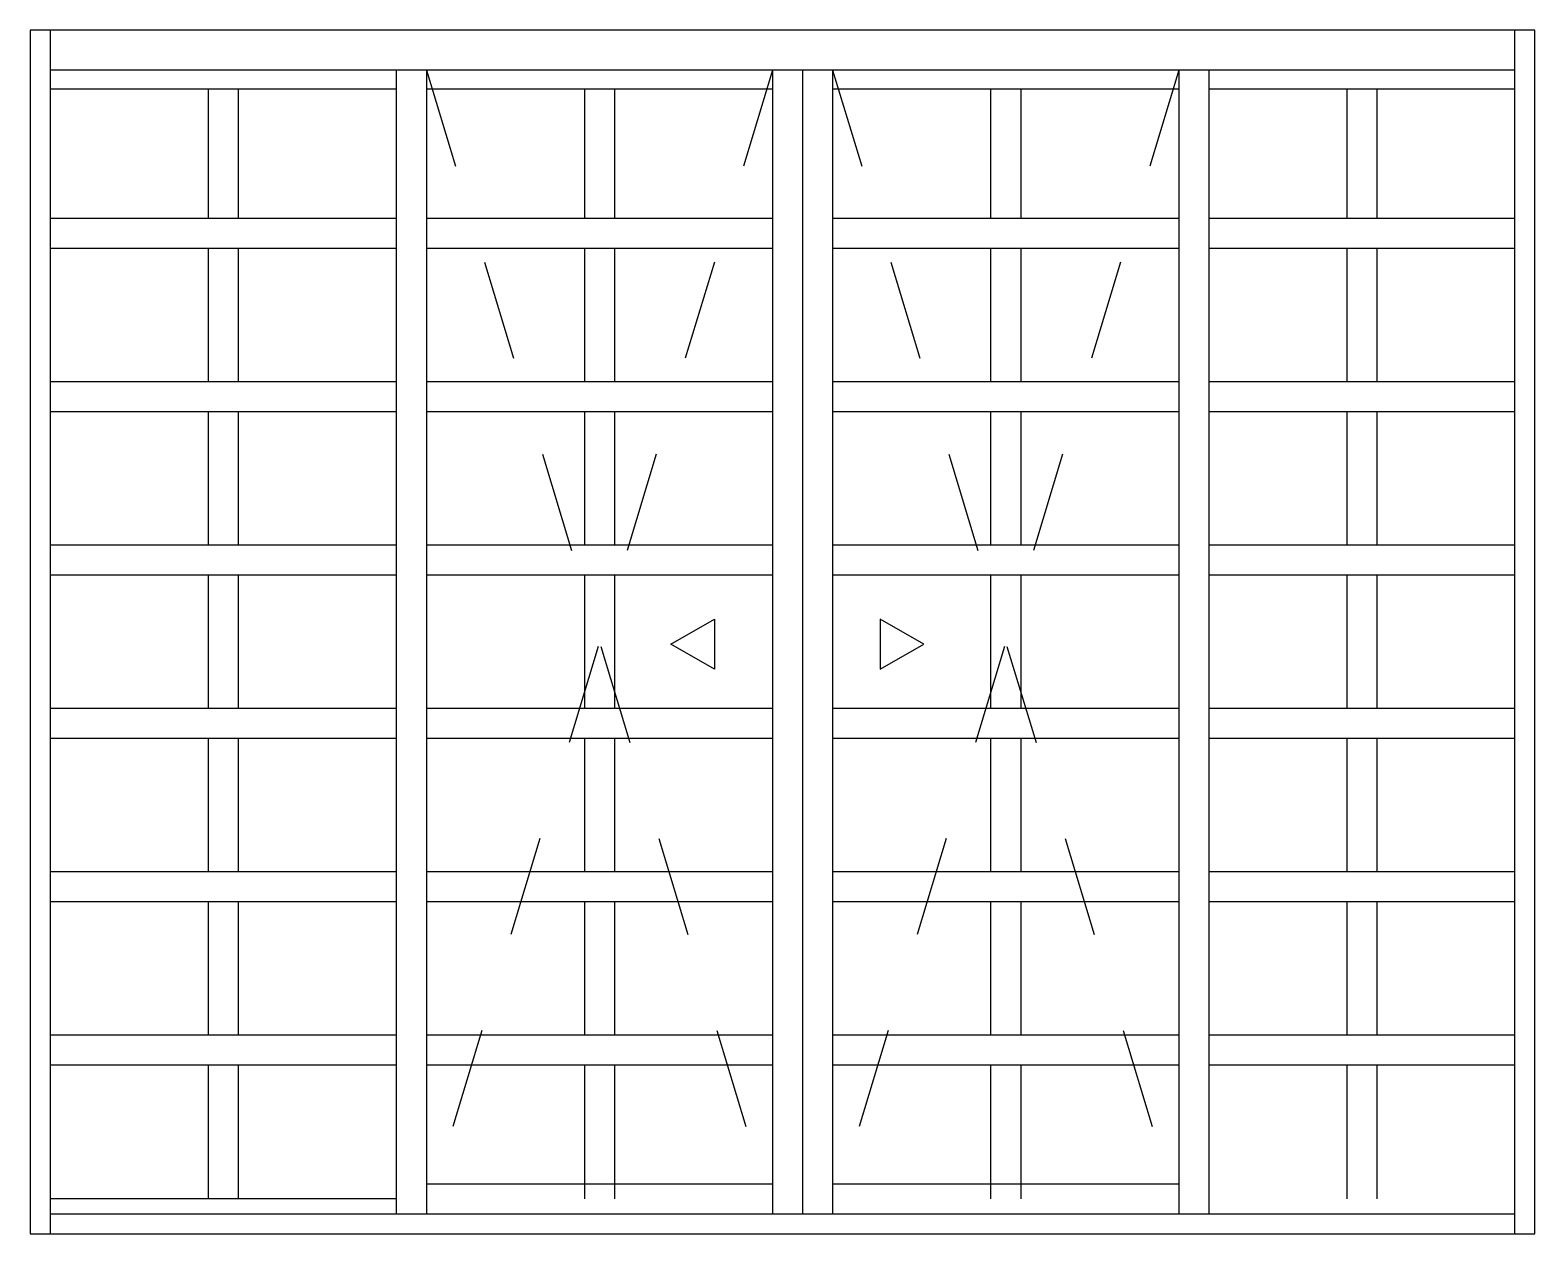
# Model space of a CAD drawing. Header units: millimetres. Extents: x 231.74 to 233.24, y 1295.55 to 1296.75.
import ezdxf

# ---------------------------------------------------------------- set-up
doc = ezdxf.new("R2010")
doc.units = ezdxf.units.MM
doc.header["$LTSCALE"] = 0.5
doc.linetypes.add('HIDDEN2', pattern=[0.1875, 0.125, -0.0625])
doc.layers.add('Gravia_Janelas', color=1, linetype='Continuous')
doc.layers.add('Gravia_Janelas_hidden2', color=1, linetype='HIDDEN2')

msp = doc.modelspace()

# ---------------------------------------------------------------- linework, layer by layer
at = {"layer": 'Gravia_Janelas', "color": 2}
for p, q in [((231.7403, 1296.7497), (231.7403, 1295.5497)), ((233.2403, 1296.7497), (231.7403, 1296.7497)), ((233.2403, 1295.5497), (233.2403, 1296.7497)), ((231.7403, 1295.5497), (233.2403, 1295.5497))]:
    msp.add_line(p, q, dxfattribs=at)
at = {"layer": 'Gravia_Janelas'}
for p, q in [((231.7603, 1296.7497), (231.7603, 1295.5497)), ((233.2203, 1295.5497), (233.2203, 1296.7497)), ((233.2203, 1296.7097), (231.7603, 1296.7097)), ((233.2203, 1296.7097), (231.7603, 1296.7097)), ((232.1053, 1296.7097), (232.1053, 1295.5697)), ((232.1353, 1296.7097), (232.1353, 1295.5697)), ((232.4803, 1296.7097), (232.4803, 1295.5697)), ((232.5103, 1296.7097), (232.5103, 1295.5697)), ((232.5403, 1296.7097), (232.5403, 1295.5697)), ((232.8853, 1296.7097), (232.8853, 1295.5697)), ((232.9153, 1296.7097), (232.9153, 1295.5697)), ((232.1053, 1296.6908), (231.7603, 1296.6908)), ((231.9178, 1296.6908), (231.9178, 1296.5619)), ((231.9478, 1296.6908), (231.9478, 1296.5619)), ((232.4803, 1296.6908), (232.1353, 1296.6908)), ((232.2928, 1296.6908), (232.2928, 1296.5619)), ((232.3228, 1296.6908), (232.3228, 1296.5619)), ((232.8853, 1296.6908), (232.5403, 1296.6908)), ((232.6978, 1296.6908), (232.6978, 1296.5619)), ((232.7278, 1296.6908), (232.7278, 1296.5619)), ((233.2203, 1296.6908), (232.9153, 1296.6908)), ((233.0528, 1296.6908), (233.0528, 1296.5619)), ((233.0828, 1296.6908), (233.0828, 1296.5619)), ((232.1053, 1296.5619), (231.7603, 1296.5619)), ((232.4803, 1296.5619), (232.1353, 1296.5619)), ((232.8853, 1296.5619), (232.5403, 1296.5619)), ((233.2203, 1296.5619), (232.9153, 1296.5619)), ((232.1053, 1296.5319), (231.7603, 1296.5319)), ((231.9178, 1296.5319), (231.9178, 1296.3991)), ((231.9478, 1296.5319), (231.9478, 1296.3991)), ((232.4803, 1296.5319), (232.1353, 1296.5319)), ((232.2928, 1296.5319), (232.2928, 1296.3991)), ((232.3228, 1296.5319), (232.3228, 1296.3991)), ((232.8853, 1296.5319), (232.5403, 1296.5319)), ((232.6978, 1296.5319), (232.6978, 1296.3991)), ((232.7278, 1296.5319), (232.7278, 1296.3991)), ((233.2203, 1296.5319), (232.9153, 1296.5319)), ((233.0528, 1296.5319), (233.0528, 1296.3991)), ((233.0828, 1296.5319), (233.0828, 1296.3991)), ((232.1053, 1296.3991), (231.7603, 1296.3991)), ((232.4803, 1296.3991), (232.1353, 1296.3991)), ((232.8853, 1296.3991), (232.5403, 1296.3991)), ((233.2203, 1296.3991), (232.9153, 1296.3991)), ((232.1053, 1296.3691), (231.7603, 1296.3691)), ((231.9178, 1296.3691), (231.9178, 1296.2363)), ((231.9478, 1296.3691), (231.9478, 1296.2363)), ((232.4803, 1296.3691), (232.1353, 1296.3691)), ((232.2928, 1296.3691), (232.2928, 1296.2363)), ((232.3228, 1296.3691), (232.3228, 1296.2363)), ((232.8853, 1296.3691), (232.5403, 1296.3691)), ((232.6978, 1296.3691), (232.6978, 1296.2363)), ((232.7278, 1296.3691), (232.7278, 1296.2363)), ((233.2203, 1296.3691), (232.9153, 1296.3691)), ((233.0528, 1296.3691), (233.0528, 1296.2363)), ((233.0828, 1296.3691), (233.0828, 1296.2363)), ((232.1053, 1296.2363), (231.7603, 1296.2363)), ((232.4803, 1296.2363), (232.1353, 1296.2363)), ((232.8853, 1296.2363), (232.5403, 1296.2363)), ((233.2203, 1296.2363), (232.9153, 1296.2363)), ((232.1053, 1296.2063), (231.7603, 1296.2063)), ((231.9178, 1296.2063), (231.9178, 1296.0735)), ((231.9478, 1296.2063), (231.9478, 1296.0735)), ((232.4803, 1296.2063), (232.1353, 1296.2063)), ((232.2928, 1296.2063), (232.2928, 1296.0735)), ((232.3228, 1296.2063), (232.3228, 1296.0735)), ((232.8853, 1296.2063), (232.5403, 1296.2063)), ((232.6978, 1296.2063), (232.6978, 1296.0735)), ((232.7278, 1296.2063), (232.7278, 1296.0735)), ((233.2203, 1296.2063), (232.9153, 1296.2063)), ((233.0528, 1296.2063), (233.0528, 1296.0735)), ((233.0828, 1296.2063), (233.0828, 1296.0735)), ((232.1053, 1296.0735), (231.7603, 1296.0735)), ((232.4803, 1296.0735), (232.1353, 1296.0735)), ((232.8853, 1296.0735), (232.5403, 1296.0735)), ((233.2203, 1296.0735), (232.9153, 1296.0735)), ((232.1053, 1296.0435), (231.7603, 1296.0435)), ((231.9178, 1296.0435), (231.9178, 1295.9107)), ((231.9478, 1296.0435), (231.9478, 1295.9107)), ((232.4803, 1296.0435), (232.1353, 1296.0435)), ((232.2928, 1296.0435), (232.2928, 1295.9107)), ((232.3228, 1296.0435), (232.3228, 1295.9107)), ((232.8853, 1296.0435), (232.5403, 1296.0435)), ((232.6978, 1296.0435), (232.6978, 1295.9107)), ((232.7278, 1296.0435), (232.7278, 1295.9107)), ((233.2203, 1296.0435), (232.9153, 1296.0435)), ((233.0528, 1296.0435), (233.0528, 1295.9107)), ((233.0828, 1296.0435), (233.0828, 1295.9107)), ((232.1053, 1295.9107), (231.7603, 1295.9107)), ((232.4803, 1295.9107), (232.1353, 1295.9107)), ((232.8853, 1295.9107), (232.5403, 1295.9107)), ((233.2203, 1295.9107), (232.9153, 1295.9107)), ((232.1053, 1295.8807), (231.7603, 1295.8807)), ((231.9178, 1295.8807), (231.9178, 1295.7479)), ((231.9478, 1295.8807), (231.9478, 1295.7479)), ((232.4803, 1295.8807), (232.1353, 1295.8807)), ((232.2928, 1295.8807), (232.2928, 1295.7479)), ((232.3228, 1295.8807), (232.3228, 1295.7479)), ((232.8853, 1295.8807), (232.5403, 1295.8807)), ((232.6978, 1295.8807), (232.6978, 1295.7479)), ((232.7278, 1295.8807), (232.7278, 1295.7479)), ((233.2203, 1295.8807), (232.9153, 1295.8807)), ((233.0528, 1295.8807), (233.0528, 1295.7479)), ((233.0828, 1295.8807), (233.0828, 1295.7479)), ((232.1053, 1295.7479), (231.7603, 1295.7479)), ((232.4803, 1295.7479), (232.1353, 1295.7479)), ((232.8853, 1295.7479), (232.5403, 1295.7479)), ((233.2203, 1295.7479), (232.9153, 1295.7479)), ((232.1053, 1295.7179), (231.7603, 1295.7179)), ((231.9178, 1295.7179), (231.9178, 1295.5847)), ((231.9478, 1295.7179), (231.9478, 1295.5847)), ((232.4803, 1295.7179), (232.1353, 1295.7179)), ((232.2928, 1295.7179), (232.2928, 1295.5847)), ((232.3228, 1295.7179), (232.3228, 1295.5847)), ((232.8853, 1295.7179), (232.5403, 1295.7179)), ((232.6978, 1295.7179), (232.6978, 1295.5847)), ((232.7278, 1295.7179), (232.7278, 1295.5847)), ((233.2203, 1295.7179), (232.9153, 1295.7179)), ((233.0528, 1295.7179), (233.0528, 1295.5847)), ((233.0828, 1295.7179), (233.0828, 1295.5847)), ((232.1353, 1295.5997), (232.4803, 1295.5997)), ((232.5403, 1295.5997), (232.8853, 1295.5997)), ((232.1053, 1295.5847), (231.7603, 1295.5847)), ((231.7603, 1295.5697), (233.2203, 1295.5697))]:
    msp.add_line(p, q, dxfattribs=at)
for points in [[(232.4224, 1296.1626), (232.4224, 1296.1126), (232.3791, 1296.1376)], [(232.5878, 1296.1626), (232.5878, 1296.1126), (232.6311, 1296.1376)]]:
    msp.add_lwpolyline(points, close=True, dxfattribs=at)
at = {"layer": 'Gravia_Janelas_hidden2'}
for p, q in [((232.1353, 1296.7097), (232.4803, 1295.5697)), ((232.4803, 1296.7097), (232.1353, 1295.5697)), ((232.5403, 1296.7097), (232.8853, 1295.5697)), ((232.8853, 1296.7097), (232.5403, 1295.5697))]:
    msp.add_line(p, q, dxfattribs=at)

doc.saveas('drawing.dxf')
